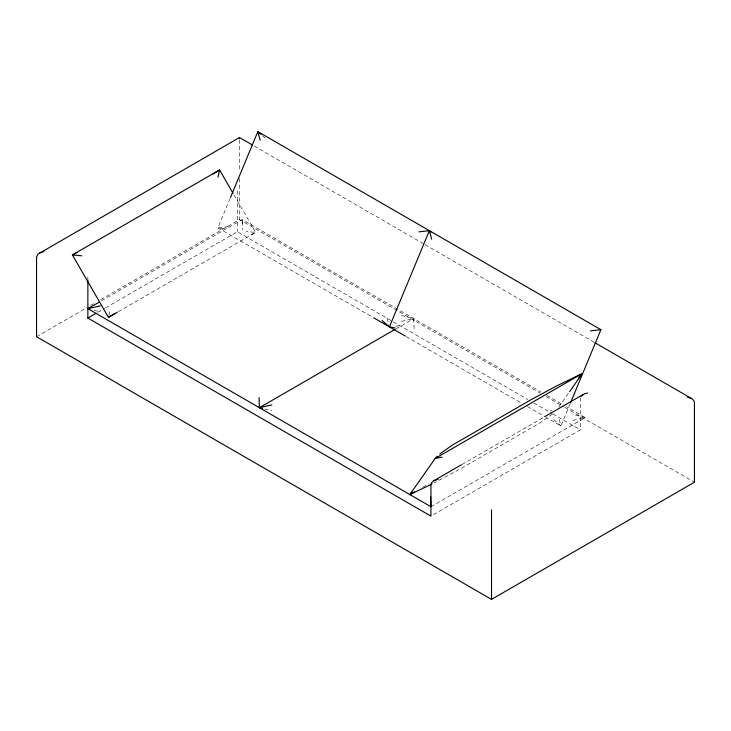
<?xml version="1.0" encoding="UTF-8"?>
<svg xmlns="http://www.w3.org/2000/svg" width="731" height="731" viewBox="0 0 731 731"><rect width="100%" height="100%" fill="white"/><g stroke="black" fill="none" stroke-linecap="round" stroke-linejoin="round"><path stroke-width="0.55" stroke-dasharray="3.65 2.74" d="M580.469 397.691L580.387 429.846L431.92 515.556M108.901 315.317L110.025 310.163M230.037 198.567L217.875 227.862L372.655 317.217M570.07 403.96L560.951 425.926L546.167 417.392M558.813 407.003L569.01 392.492M552.408 414.121L540.273 422.728L461.197 468.388L434.04 482.963M36.55 336.708L86.788 307.705M90.735 305.43L93.687 303.721M100.586 299.737L239.485 219.547L540.154 393.141M101.536 300.77L242.226 219.547L540.931 392.008M97.698 312.375L104.579 308.409M105.556 307.833L237.31 231.773L527.983 399.592M118.331 311.671L255.631 232.403L233.655 194.345M396.065 328.795L413.755 318.579L414.093 322.791M422.564 487.285L428.494 483.858M462.074 464.468L544.056 417.136M430.934 506.738L585.293 417.62L566.562 406.801M251.217 234.724L255.631 232.403L246.246 231.517M401.328 321.357L413.755 318.579L414.093 328.731M572.857 420.398L585.293 417.62L572.857 414.45M550.059 411.005L552.015 410.639M228.31 226.665L217.875 227.862L223.339 228.876M395.672 326.181L399.848 325.697M401.328 315.417L413.755 318.579M94.08 310.246L100.293 311.826M264.576 409.022L271.831 410.868M254.287 146.063L424.071 244.081M425.058 244.657L593.855 342.108M546.852 395.416L562.623 404.526M546.094 396.558L563.893 406.838M564.88 407.414L694.45 482.213M533.922 403.019L551.713 413.289M552.7 413.856L580.387 429.846M406.171 336.571L521.514 403.165M527.435 406.573L545.18 416.825M262.694 135.856L265.134 137.967M553.65 419.576L560.951 425.926L558.621 417.364M387.083 318.323L388.828 324.756M242.555 223.75L242.226 219.547L242.555 229.698M239.485 139.859L239.485 170.597M239.485 178.565L239.485 219.547M237.31 190.681L237.31 231.773M87.857 276.967L87.857 278.904"/><path stroke-width="1.1" d="M217.993 177.167L219.574 169.957L72.396 254.927L108.453 317.373L117.344 312.247M230.475 197.525L257.833 131.617L600.9 329.69L570.509 402.918M394.877 327.917L389.413 326.894L429.362 230.658L430.988 232.065M569.65 391.588L582.397 373.45L556.154 386.16L530.925 399.766L451.849 445.417L439.715 454.033M411.781 492.173L409.725 494.695L432.122 483.922M578.285 378.494L582.397 373.45L435.219 458.428L409.725 494.695L414.66 491.844M581.136 396.266L584.224 393.936L587.66 392.958M437.33 456.226L435.219 458.428L442.063 457.149M252.314 144.921L239.485 137.51L37.866 254.187L36.55 257.02L36.55 336.708L491.515 599.383L694.45 482.213L694.45 402.534L693.701 400.36L691.572 398.523L594.842 342.675M461.343 464.815L433.812 480.715L431.683 482.551L430.934 484.717L430.934 516.132L87.857 318.058L87.857 279.936M213.023 173.96L219.574 169.957L233.088 193.377M108.453 317.373L115.005 313.371M99.58 301.894L87.857 308.665L430.934 506.738L430.605 496.587M87.857 318.058L95.724 313.517M395.197 329.297L259.395 407.697L259.066 397.545M544.915 416.56L583.265 394.429M76.801 252.606L72.396 254.927L81.771 255.813M39.428 253.017L43.823 251.546M433.812 480.715L438.216 479.244M100.293 305.887L87.857 308.665L89.931 309.195M271.831 404.919L259.395 407.697L262.502 408.492M418.927 231.855L429.362 230.658L431.701 239.22M590.465 330.887L600.9 329.69M687.177 397.061L691.572 398.523M373.642 317.784L405.184 336.004M261.077 134.44L257.833 131.617L260.163 140.188M382.112 320.543L389.413 326.894M491.515 510.019L491.515 599.383M239.485 137.51L239.485 138.588"/></g></svg>
